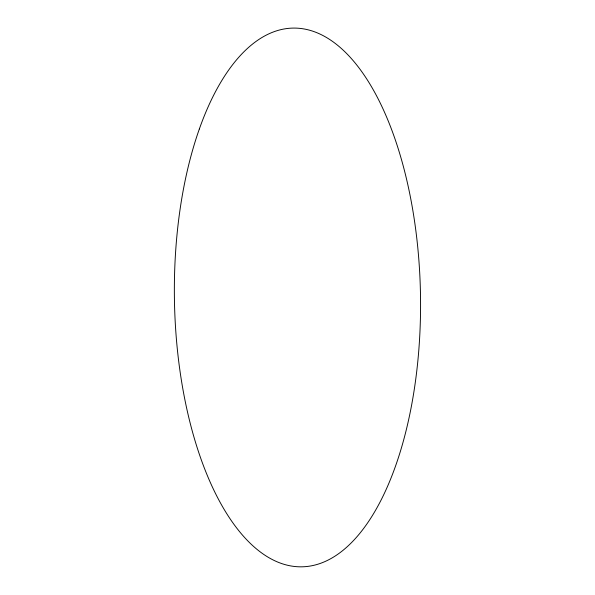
<?xml version="1.0" encoding="UTF-8"?>
<svg xmlns="http://www.w3.org/2000/svg" width="595" height="595" viewBox="0 0 595 595"><rect width="100%" height="100%" fill="white"/><g stroke="black" fill="none" stroke-linecap="round" stroke-linejoin="round"><path stroke-width="0.89" d="M199.355 128.966A269.386 123.046 89.1 0 0 282.209 563.74A269.386 123.046 89.1 0 0 410.937 199.794A269.386 123.046 89.1 0 0 199.355 128.966"/></g></svg>
